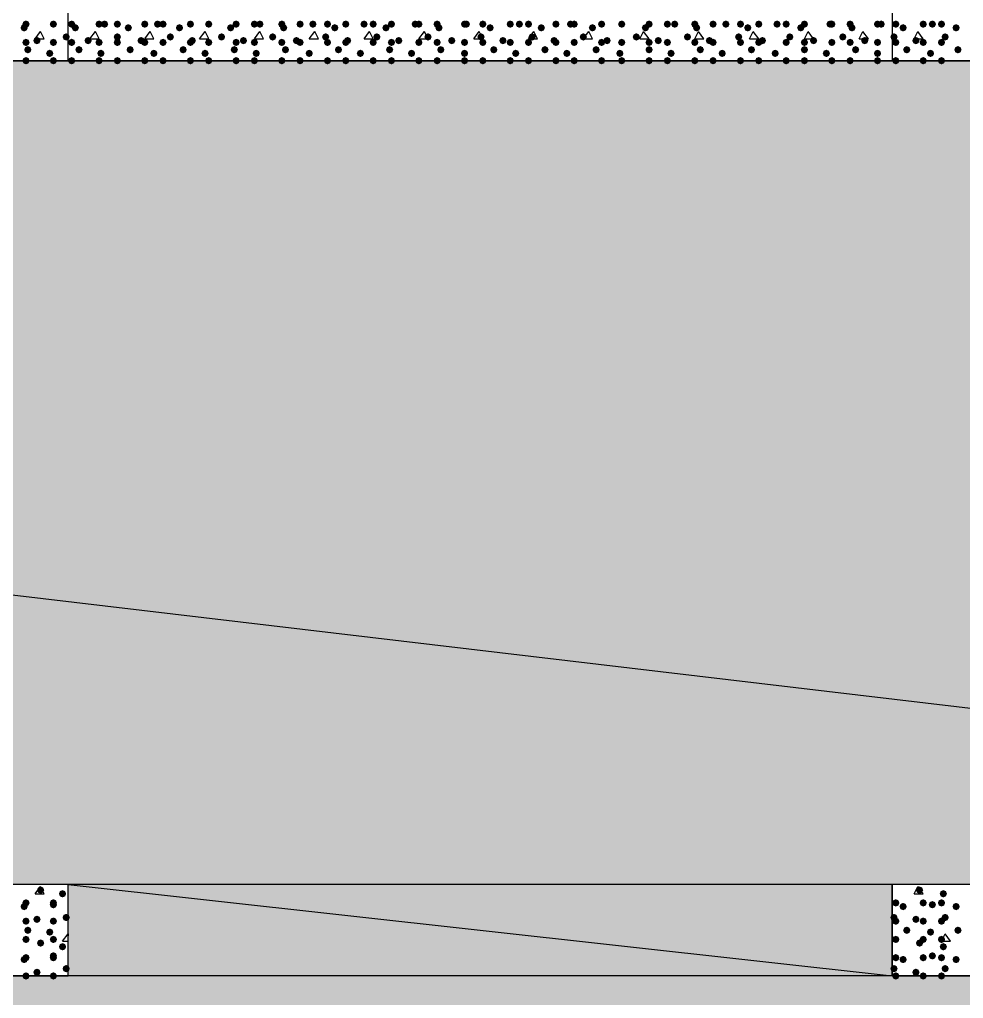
# Model space of a CAD drawing. Header units: millimetres. Extents: x 0 to 420, y 0 to 297.
# Drawn here: x 323.02 to 344.89, y 103.45 to 126.13 of the extents above; entities that cross this region are included whole.
import ezdxf

# ---------------------------------------------------------------- set-up
doc = ezdxf.new("R2010")
doc.units = ezdxf.units.MM
doc.layers.get('0').update_dxf_attribs({"linetype": 'CONTINUOUS'})

msp = doc.modelspace()

# ---------------------------------------------------------------- hatches: boundary and pattern name
at = {"true_color": 0x000007}
for points in [[(323.215, 125.941667), (323.190129, 125.881871), (323.130333, 125.857), (323.070538, 125.881871), (323.045667, 125.941667), (323.070537, 126.001462), (323.130333, 126.026333), (323.190129, 126.001463)], [(323.257333, 126.026333), (323.232462, 125.966537), (323.172667, 125.941667), (323.112871, 125.966537), (323.088, 126.026333), (323.112871, 126.086129), (323.172667, 126.111), (323.232462, 126.086129)], [(323.892333, 126.026333), (323.867462, 125.966537), (323.807667, 125.941667), (323.747871, 125.966537), (323.723, 126.026333), (323.747871, 126.086129), (323.807667, 126.111), (323.867462, 126.086129)], [(323.892333, 126.026333), (323.867462, 125.966537), (323.807667, 125.941667), (323.747871, 125.966537), (323.723, 126.026333), (323.747871, 126.086129), (323.807667, 126.111), (323.867462, 126.086129)], [(343.408, 126.026333), (343.383129, 125.966537), (343.323333, 125.941667), (343.263537, 125.966537), (343.238667, 126.026333), (343.263537, 126.086129), (343.323333, 126.111), (343.383129, 126.086129)], [(343.577333, 125.941667), (343.552462, 125.881871), (343.492667, 125.857), (343.432871, 125.881871), (343.408, 125.941667), (343.432871, 126.001462), (343.492667, 126.026333), (343.552462, 126.001463)], [(344.043, 126.026333), (344.018129, 125.966537), (343.958333, 125.941667), (343.898537, 125.966537), (343.873667, 126.026333), (343.898537, 126.086129), (343.958333, 126.111), (344.018129, 126.086129)], [(344.254667, 126.026333), (344.229796, 125.966537), (344.17, 125.941667), (344.110204, 125.966537), (344.085333, 126.026333), (344.110204, 126.086129), (344.17, 126.111), (344.229796, 126.086129)], [(344.466333, 126.026333), (344.441462, 125.966537), (344.381667, 125.941667), (344.321871, 125.966537), (344.297, 126.026333), (344.321871, 126.086129), (344.381667, 126.111), (344.441462, 126.086129)], [(344.805, 125.941667), (344.780129, 125.881871), (344.720333, 125.857), (344.660538, 125.881871), (344.635667, 125.941667), (344.660537, 126.001462), (344.720333, 126.026333), (344.780129, 126.001463)], [(323.257333, 125.603), (323.232462, 125.543204), (323.172667, 125.518333), (323.112871, 125.543204), (323.088, 125.603), (323.112871, 125.662796), (323.172667, 125.687667), (323.232462, 125.662796)], [(323.511333, 125.645333), (323.486463, 125.585538), (323.426667, 125.560667), (323.366871, 125.585538), (323.342, 125.645333), (323.366871, 125.705129), (323.426667, 125.73), (323.486462, 125.705129)], [(323.892333, 125.603), (323.867462, 125.543204), (323.807667, 125.518333), (323.747871, 125.543204), (323.723, 125.603), (323.747871, 125.662796), (323.807667, 125.687667), (323.867462, 125.662796)], [(324.188667, 125.73), (324.163796, 125.670204), (324.104, 125.645333), (324.044204, 125.670204), (324.019333, 125.73), (324.044204, 125.789796), (324.104, 125.814667), (324.163796, 125.789796)], [(343.365667, 125.73), (343.340796, 125.670204), (343.281, 125.645333), (343.221204, 125.670204), (343.196333, 125.73), (343.221204, 125.789796), (343.281, 125.814667), (343.340796, 125.789796)], [(343.408, 125.603), (343.383129, 125.543204), (343.323333, 125.518333), (343.263537, 125.543204), (343.238667, 125.603), (343.263537, 125.662796), (343.323333, 125.687667), (343.383129, 125.662796)], [(343.873667, 125.645333), (343.848796, 125.585538), (343.789, 125.560667), (343.729204, 125.585538), (343.704333, 125.645333), (343.729204, 125.705129), (343.789, 125.73), (343.848796, 125.705129)], [(344.043, 125.603), (344.018129, 125.543204), (343.958333, 125.518333), (343.898537, 125.543204), (343.873667, 125.603), (343.898537, 125.662796), (343.958333, 125.687667), (344.018129, 125.662796)], [(344.466333, 125.603), (344.441462, 125.543204), (344.381667, 125.518333), (344.321871, 125.543204), (344.297, 125.603), (344.321871, 125.662796), (344.381667, 125.687667), (344.441462, 125.662796)], [(344.551, 125.73), (344.526129, 125.670204), (344.466333, 125.645333), (344.406538, 125.670204), (344.381667, 125.73), (344.406537, 125.789796), (344.466333, 125.814667), (344.526129, 125.789796)], [(323.299667, 125.433667), (323.274796, 125.373871), (323.215, 125.349), (323.155204, 125.373871), (323.130333, 125.433667), (323.155204, 125.493462), (323.215, 125.518333), (323.274796, 125.493463)], [(323.807667, 125.349), (323.782796, 125.289204), (323.723, 125.264333), (323.663204, 125.289204), (323.638333, 125.349), (323.663204, 125.408796), (323.723, 125.433667), (323.782796, 125.408796)], [(343.662, 125.433667), (343.637129, 125.373871), (343.577333, 125.349), (343.517538, 125.373871), (343.492667, 125.433667), (343.517537, 125.493462), (343.577333, 125.518333), (343.637129, 125.493463)], [(344.212333, 125.349), (344.187462, 125.289204), (344.127667, 125.264333), (344.067871, 125.289204), (344.043, 125.349), (344.067871, 125.408796), (344.127667, 125.433667), (344.187462, 125.408796)], [(344.847333, 125.433667), (344.822462, 125.373871), (344.762667, 125.349), (344.702871, 125.373871), (344.678, 125.433667), (344.702871, 125.493462), (344.762667, 125.518333), (344.822462, 125.493463)], [(323.257333, 125.179667), (323.232462, 125.119871), (323.172667, 125.095), (323.112871, 125.119871), (323.088, 125.179667), (323.112871, 125.239462), (323.172667, 125.264333), (323.232462, 125.239463)], [(323.892333, 125.179667), (323.867462, 125.119871), (323.807667, 125.095), (323.747871, 125.119871), (323.723, 125.179667), (323.747871, 125.239462), (323.807667, 125.264333), (323.867462, 125.239463)], [(343.408, 125.179667), (343.383129, 125.119871), (343.323333, 125.095), (343.263537, 125.119871), (343.238667, 125.179667), (343.263537, 125.239462), (343.323333, 125.264333), (343.383129, 125.239463)], [(344.043, 125.179667), (344.018129, 125.119871), (343.958333, 125.095), (343.898537, 125.119871), (343.873667, 125.179667), (343.898537, 125.239462), (343.958333, 125.264333), (344.018129, 125.239463)], [(344.466333, 125.179667), (344.441462, 125.119871), (344.381667, 125.095), (344.321871, 125.119871), (344.297, 125.179667), (344.321871, 125.239462), (344.381667, 125.264333), (344.441462, 125.239463)], [(323.596, 105.960333), (323.571129, 105.900538), (323.511333, 105.875667), (323.451537, 105.900538), (323.426667, 105.960333), (323.451537, 106.020129), (323.511333, 106.045), (323.571129, 106.020129)], [(324.104, 105.875667), (324.079129, 105.815871), (324.019333, 105.791), (323.959538, 105.815871), (323.934667, 105.875667), (323.959537, 105.935462), (324.019333, 105.960333), (324.079129, 105.935463)], [(343.958333, 105.960333), (343.933463, 105.900538), (343.873667, 105.875667), (343.813871, 105.900538), (343.789, 105.960333), (343.813871, 106.020129), (343.873667, 106.045), (343.933462, 106.020129)], [(344.508667, 105.875667), (344.483796, 105.815871), (344.424, 105.791), (344.364204, 105.815871), (344.339333, 105.875667), (344.364204, 105.935462), (344.424, 105.960333), (344.483796, 105.935463)], [(323.257333, 105.664), (323.232462, 105.604204), (323.172667, 105.579333), (323.112871, 105.604204), (323.088, 105.664), (323.112871, 105.723796), (323.172667, 105.748667), (323.232462, 105.723796)], [(323.892333, 105.664), (323.867462, 105.604204), (323.807667, 105.579333), (323.747871, 105.604204), (323.723, 105.664), (323.747871, 105.723796), (323.807667, 105.748667), (323.867462, 105.723796)], [(323.892333, 105.621667), (323.867462, 105.561871), (323.807667, 105.537), (323.747871, 105.561871), (323.723, 105.621667), (323.747871, 105.681462), (323.807667, 105.706333), (323.867462, 105.681463)], [(343.408, 105.664), (343.383129, 105.604204), (343.323333, 105.579333), (343.263537, 105.604204), (343.238667, 105.664), (343.263537, 105.723796), (343.323333, 105.748667), (343.383129, 105.723796)], [(344.043, 105.664), (344.018129, 105.604204), (343.958333, 105.579333), (343.898537, 105.604204), (343.873667, 105.664), (343.898537, 105.723796), (343.958333, 105.748667), (344.018129, 105.723796)], [(344.254667, 105.621667), (344.229796, 105.561871), (344.17, 105.537), (344.110204, 105.561871), (344.085333, 105.621667), (344.110204, 105.681462), (344.17, 105.706333), (344.229796, 105.681463)], [(344.466333, 105.664), (344.441462, 105.604204), (344.381667, 105.579333), (344.321871, 105.604204), (344.297, 105.664), (344.321871, 105.723796), (344.381667, 105.748667), (344.441462, 105.723796)], [(323.215, 105.579333), (323.190129, 105.519537), (323.130333, 105.494667), (323.070538, 105.519537), (323.045667, 105.579333), (323.070537, 105.639129), (323.130333, 105.664), (323.190129, 105.639129)], [(343.577333, 105.579333), (343.552462, 105.519537), (343.492667, 105.494667), (343.432871, 105.519537), (343.408, 105.579333), (343.432871, 105.639129), (343.492667, 105.664), (343.552462, 105.639129)], [(344.805, 105.579333), (344.780129, 105.519537), (344.720333, 105.494667), (344.660538, 105.519537), (344.635667, 105.579333), (344.660537, 105.639129), (344.720333, 105.664), (344.780129, 105.639129)], [(323.257333, 105.240667), (323.232462, 105.180871), (323.172667, 105.156), (323.112871, 105.180871), (323.088, 105.240667), (323.112871, 105.300462), (323.172667, 105.325333), (323.232462, 105.300463)], [(323.511333, 105.283), (323.486463, 105.223204), (323.426667, 105.198333), (323.366871, 105.223204), (323.342, 105.283), (323.366871, 105.342796), (323.426667, 105.367667), (323.486462, 105.342796)], [(323.892333, 105.240667), (323.867462, 105.180871), (323.807667, 105.156), (323.747871, 105.180871), (323.723, 105.240667), (323.747871, 105.300462), (323.807667, 105.325333), (323.867462, 105.300463)], [(324.188667, 105.325333), (324.163796, 105.265537), (324.104, 105.240667), (324.044204, 105.265537), (324.019333, 105.325333), (324.044204, 105.385129), (324.104, 105.41), (324.163796, 105.385129)], [(343.365667, 105.325333), (343.340796, 105.265537), (343.281, 105.240667), (343.221204, 105.265537), (343.196333, 105.325333), (343.221204, 105.385129), (343.281, 105.41), (343.340796, 105.385129)], [(343.408, 105.240667), (343.383129, 105.180871), (343.323333, 105.156), (343.263537, 105.180871), (343.238667, 105.240667), (343.263537, 105.300462), (343.323333, 105.325333), (343.383129, 105.300463)], [(343.873667, 105.283), (343.848796, 105.223204), (343.789, 105.198333), (343.729204, 105.223204), (343.704333, 105.283), (343.729204, 105.342796), (343.789, 105.367667), (343.848796, 105.342796)], [(344.043, 105.240667), (344.018129, 105.180871), (343.958333, 105.156), (343.898537, 105.180871), (343.873667, 105.240667), (343.898537, 105.300462), (343.958333, 105.325333), (344.018129, 105.300463)], [(344.466333, 105.240667), (344.441462, 105.180871), (344.381667, 105.156), (344.321871, 105.180871), (344.297, 105.240667), (344.321871, 105.300462), (344.381667, 105.325333), (344.441462, 105.300463)], [(344.551, 105.325333), (344.526129, 105.265537), (344.466333, 105.240667), (344.406538, 105.265537), (344.381667, 105.325333), (344.406537, 105.385129), (344.466333, 105.41), (344.526129, 105.385129)], [(323.299667, 105.029), (323.274796, 104.969204), (323.215, 104.944333), (323.155204, 104.969204), (323.130333, 105.029), (323.155204, 105.088796), (323.215, 105.113667), (323.274796, 105.088796)], [(323.807667, 104.986667), (323.782796, 104.926871), (323.723, 104.902), (323.663204, 104.926871), (323.638333, 104.986667), (323.663204, 105.046462), (323.723, 105.071333), (323.782796, 105.046463)], [(343.662, 105.029), (343.637129, 104.969204), (343.577333, 104.944333), (343.517538, 104.969204), (343.492667, 105.029), (343.517537, 105.088796), (343.577333, 105.113667), (343.637129, 105.088796)], [(344.212333, 104.986667), (344.187462, 104.926871), (344.127667, 104.902), (344.067871, 104.926871), (344.043, 104.986667), (344.067871, 105.046462), (344.127667, 105.071333), (344.187462, 105.046463)], [(344.847333, 105.029), (344.822462, 104.969204), (344.762667, 104.944333), (344.702871, 104.969204), (344.678, 105.029), (344.702871, 105.088796), (344.762667, 105.113667), (344.822462, 105.088796)], [(323.257333, 104.817333), (323.232462, 104.757537), (323.172667, 104.732667), (323.112871, 104.757537), (323.088, 104.817333), (323.112871, 104.877129), (323.172667, 104.902), (323.232462, 104.877129)], [(323.596, 104.732667), (323.571129, 104.672871), (323.511333, 104.648), (323.451537, 104.672871), (323.426667, 104.732667), (323.451537, 104.792462), (323.511333, 104.817333), (323.571129, 104.792463)], [(323.892333, 104.817333), (323.867462, 104.757537), (323.807667, 104.732667), (323.747871, 104.757537), (323.723, 104.817333), (323.747871, 104.877129), (323.807667, 104.902), (323.867462, 104.877129)], [(343.408, 104.817333), (343.383129, 104.757537), (343.323333, 104.732667), (343.263537, 104.757537), (343.238667, 104.817333), (343.263537, 104.877129), (343.323333, 104.902), (343.383129, 104.877129)], [(343.958333, 104.732667), (343.933463, 104.672871), (343.873667, 104.648), (343.813871, 104.672871), (343.789, 104.732667), (343.813871, 104.792462), (343.873667, 104.817333), (343.933462, 104.792463)], [(344.043, 104.817333), (344.018129, 104.757537), (343.958333, 104.732667), (343.898537, 104.757537), (343.873667, 104.817333), (343.898537, 104.877129), (343.958333, 104.902), (344.018129, 104.877129)], [(344.466333, 104.817333), (344.441462, 104.757537), (344.381667, 104.732667), (344.321871, 104.757537), (344.297, 104.817333), (344.321871, 104.877129), (344.381667, 104.902), (344.441462, 104.877129)], [(324.104, 104.648), (324.079129, 104.588204), (324.019333, 104.563333), (323.959538, 104.588204), (323.934667, 104.648), (323.959537, 104.707796), (324.019333, 104.732667), (324.079129, 104.707796)], [(344.508667, 104.648), (344.483796, 104.588204), (344.424, 104.563333), (344.364204, 104.588204), (344.339333, 104.648), (344.364204, 104.707796), (344.424, 104.732667), (344.483796, 104.707796)], [(323.215, 104.351667), (323.190129, 104.291871), (323.130333, 104.267), (323.070538, 104.291871), (323.045667, 104.351667), (323.070537, 104.411462), (323.130333, 104.436333), (323.190129, 104.411463)], [(323.257333, 104.394), (323.232462, 104.334204), (323.172667, 104.309333), (323.112871, 104.334204), (323.088, 104.394), (323.112871, 104.453796), (323.172667, 104.478667), (323.232462, 104.453796)], [(323.892333, 104.436333), (323.867462, 104.376537), (323.807667, 104.351667), (323.747871, 104.376537), (323.723, 104.436333), (323.747871, 104.496129), (323.807667, 104.521), (323.867462, 104.496129)], [(323.892333, 104.394), (323.867462, 104.334204), (323.807667, 104.309333), (323.747871, 104.334204), (323.723, 104.394), (323.747871, 104.453796), (323.807667, 104.478667), (323.867462, 104.453796)], [(343.408, 104.394), (343.383129, 104.334204), (343.323333, 104.309333), (343.263537, 104.334204), (343.238667, 104.394), (343.263537, 104.453796), (343.323333, 104.478667), (343.383129, 104.453796)], [(343.577333, 104.351667), (343.552462, 104.291871), (343.492667, 104.267), (343.432871, 104.291871), (343.408, 104.351667), (343.432871, 104.411462), (343.492667, 104.436333), (343.552462, 104.411463)], [(344.043, 104.394), (344.018129, 104.334204), (343.958333, 104.309333), (343.898537, 104.334204), (343.873667, 104.394), (343.898537, 104.453796), (343.958333, 104.478667), (344.018129, 104.453796)], [(344.254667, 104.436333), (344.229796, 104.376537), (344.17, 104.351667), (344.110204, 104.376537), (344.085333, 104.436333), (344.110204, 104.496129), (344.17, 104.521), (344.229796, 104.496129)], [(344.466333, 104.394), (344.441462, 104.334204), (344.381667, 104.309333), (344.321871, 104.334204), (344.297, 104.394), (344.321871, 104.453796), (344.381667, 104.478667), (344.441462, 104.453796)], [(344.805, 104.351667), (344.780129, 104.291871), (344.720333, 104.267), (344.660538, 104.291871), (344.635667, 104.351667), (344.660537, 104.411462), (344.720333, 104.436333), (344.780129, 104.411463)], [(323.511333, 104.055333), (323.486463, 103.995538), (323.426667, 103.970667), (323.366871, 103.995538), (323.342, 104.055333), (323.366871, 104.115129), (323.426667, 104.14), (323.486462, 104.115129)], [(324.188667, 104.14), (324.163796, 104.080204), (324.104, 104.055333), (324.044204, 104.080204), (324.019333, 104.14), (324.044204, 104.199796), (324.104, 104.224667), (324.163796, 104.199796)], [(343.365667, 104.14), (343.340796, 104.080204), (343.281, 104.055333), (343.221204, 104.080204), (343.196333, 104.14), (343.221204, 104.199796), (343.281, 104.224667), (343.340796, 104.199796)], [(343.873667, 104.055333), (343.848796, 103.995538), (343.789, 103.970667), (343.729204, 103.995538), (343.704333, 104.055333), (343.729204, 104.115129), (343.789, 104.14), (343.848796, 104.115129)], [(344.551, 104.14), (344.526129, 104.080204), (344.466333, 104.055333), (344.406538, 104.080204), (344.381667, 104.14), (344.406537, 104.199796), (344.466333, 104.224667), (344.526129, 104.199796)], [(323.257333, 103.970667), (323.232462, 103.910871), (323.172667, 103.886), (323.112871, 103.910871), (323.088, 103.970667), (323.112871, 104.030462), (323.172667, 104.055333), (323.232462, 104.030463)], [(323.892333, 103.970667), (323.867462, 103.910871), (323.807667, 103.886), (323.747871, 103.910871), (323.723, 103.970667), (323.747871, 104.030462), (323.807667, 104.055333), (323.867462, 104.030463)], [(343.408, 103.970667), (343.383129, 103.910871), (343.323333, 103.886), (343.263537, 103.910871), (343.238667, 103.970667), (343.263537, 104.030462), (343.323333, 104.055333), (343.383129, 104.030463)], [(344.043, 103.970667), (344.018129, 103.910871), (343.958333, 103.886), (343.898537, 103.910871), (343.873667, 103.970667), (343.898537, 104.030462), (343.958333, 104.055333), (344.018129, 104.030463)], [(344.466333, 103.970667), (344.441462, 103.910871), (344.381667, 103.886), (344.321871, 103.910871), (344.297, 103.970667), (344.321871, 104.030462), (344.381667, 104.055333), (344.441462, 104.030463)]]:
    msp.add_hatch(color=0, dxfattribs=at).paths.add_polyline_path(points, flags=0)
at = {"true_color": 0x000008}
for points in [[(324.315667, 126.026333), (324.290796, 125.966537), (324.231, 125.941667), (324.171204, 125.966537), (324.146333, 126.026333), (324.171204, 126.086129), (324.231, 126.111), (324.290796, 126.086129)], [(324.400333, 125.941667), (324.375463, 125.881871), (324.315667, 125.857), (324.255871, 125.881871), (324.231, 125.941667), (324.255871, 126.001462), (324.315667, 126.026333), (324.375462, 126.001463)], [(324.950667, 126.026333), (324.925796, 125.966537), (324.866, 125.941667), (324.806204, 125.966537), (324.781333, 126.026333), (324.806204, 126.086129), (324.866, 126.111), (324.925796, 126.086129)], [(325.077667, 126.026333), (325.052796, 125.966537), (324.993, 125.941667), (324.933204, 125.966537), (324.908333, 126.026333), (324.933204, 126.086129), (324.993, 126.111), (325.052796, 126.086129)], [(325.374, 126.026333), (325.349129, 125.966537), (325.289333, 125.941667), (325.229537, 125.966537), (325.204667, 126.026333), (325.229537, 126.086129), (325.289333, 126.111), (325.349129, 126.086129)], [(325.628, 125.941667), (325.603129, 125.881871), (325.543333, 125.857), (325.483538, 125.881871), (325.458667, 125.941667), (325.483537, 126.001462), (325.543333, 126.026333), (325.603129, 126.001463)], [(326.009, 126.026333), (325.984129, 125.966537), (325.924333, 125.941667), (325.864537, 125.966537), (325.839667, 126.026333), (325.864537, 126.086129), (325.924333, 126.111), (325.984129, 126.086129)], [(326.305333, 126.026333), (326.280463, 125.966537), (326.220667, 125.941667), (326.160871, 125.966537), (326.136, 126.026333), (326.160871, 126.086129), (326.220667, 126.111), (326.280462, 126.086129)], [(326.432333, 126.026333), (326.407462, 125.966537), (326.347667, 125.941667), (326.287871, 125.966537), (326.263, 126.026333), (326.287871, 126.086129), (326.347667, 126.111), (326.407462, 126.086129)], [(326.813333, 125.941667), (326.788462, 125.881871), (326.728667, 125.857), (326.668871, 125.881871), (326.644, 125.941667), (326.668871, 126.001462), (326.728667, 126.026333), (326.788462, 126.001463)], [(327.067333, 126.026333), (327.042462, 125.966537), (326.982667, 125.941667), (326.922871, 125.966537), (326.898, 126.026333), (326.922871, 126.086129), (326.982667, 126.111), (327.042462, 126.086129)], [(327.490667, 126.026333), (327.465796, 125.966537), (327.406, 125.941667), (327.346204, 125.966537), (327.321333, 126.026333), (327.346204, 126.086129), (327.406, 126.111), (327.465796, 126.086129)], [(327.490667, 126.026333), (327.465796, 125.966537), (327.406, 125.941667), (327.346204, 125.966537), (327.321333, 126.026333), (327.346204, 126.086129), (327.406, 126.111), (327.465796, 126.086129)], [(327.998667, 125.941667), (327.973796, 125.881871), (327.914, 125.857), (327.854204, 125.881871), (327.829333, 125.941667), (327.854204, 126.001462), (327.914, 126.026333), (327.973796, 126.001463)], [(328.125667, 126.026333), (328.100796, 125.966537), (328.041, 125.941667), (327.981204, 125.966537), (327.956333, 126.026333), (327.981204, 126.086129), (328.041, 126.111), (328.100796, 126.086129)], [(328.549, 126.026333), (328.524129, 125.966537), (328.464333, 125.941667), (328.404537, 125.966537), (328.379667, 126.026333), (328.404537, 126.086129), (328.464333, 126.111), (328.524129, 126.086129)], [(328.676, 126.026333), (328.651129, 125.966537), (328.591333, 125.941667), (328.531538, 125.966537), (328.506667, 126.026333), (328.531537, 126.086129), (328.591333, 126.111), (328.651129, 126.086129)], [(329.184, 126.026333), (329.159129, 125.966537), (329.099333, 125.941667), (329.039537, 125.966537), (329.014667, 126.026333), (329.039537, 126.086129), (329.099333, 126.111), (329.159129, 126.086129)], [(329.226333, 125.941667), (329.201462, 125.881871), (329.141667, 125.857), (329.081871, 125.881871), (329.057, 125.941667), (329.081871, 126.001462), (329.141667, 126.026333), (329.201462, 126.001463)], [(329.607333, 126.026333), (329.582462, 125.966537), (329.522667, 125.941667), (329.462871, 125.966537), (329.438, 126.026333), (329.462871, 126.086129), (329.522667, 126.111), (329.582462, 126.086129)], [(329.903667, 126.026333), (329.878796, 125.966537), (329.819, 125.941667), (329.759204, 125.966537), (329.734333, 126.026333), (329.759204, 126.086129), (329.819, 126.111), (329.878796, 126.086129)], [(330.242333, 126.026333), (330.217462, 125.966537), (330.157667, 125.941667), (330.097871, 125.966537), (330.073, 126.026333), (330.097871, 126.086129), (330.157667, 126.111), (330.217462, 126.086129)], [(330.411667, 125.941667), (330.386796, 125.881871), (330.327, 125.857), (330.267204, 125.881871), (330.242333, 125.941667), (330.267204, 126.001462), (330.327, 126.026333), (330.386796, 126.001463)], [(330.665667, 126.026333), (330.640796, 125.966537), (330.581, 125.941667), (330.521204, 125.966537), (330.496333, 126.026333), (330.521204, 126.086129), (330.581, 126.111), (330.640796, 126.086129)], [(331.089, 126.026333), (331.064129, 125.966537), (331.004333, 125.941667), (330.944537, 125.966537), (330.919667, 126.026333), (330.944537, 126.086129), (331.004333, 126.111), (331.064129, 126.086129)], [(331.300667, 126.026333), (331.275796, 125.966537), (331.216, 125.941667), (331.156204, 125.966537), (331.131333, 126.026333), (331.156204, 126.086129), (331.216, 126.111), (331.275796, 126.086129)], [(331.597, 125.941667), (331.572129, 125.881871), (331.512333, 125.857), (331.452538, 125.881871), (331.427667, 125.941667), (331.452537, 126.001462), (331.512333, 126.026333), (331.572129, 126.001463)], [(331.724, 126.026333), (331.699129, 125.966537), (331.639333, 125.941667), (331.579538, 125.966537), (331.554667, 126.026333), (331.579537, 126.086129), (331.639333, 126.111), (331.699129, 126.086129)], [(332.274333, 126.026333), (332.249462, 125.966537), (332.189667, 125.941667), (332.129871, 125.966537), (332.105, 126.026333), (332.129871, 126.086129), (332.189667, 126.111), (332.249462, 126.086129)], [(332.359, 126.026333), (332.334129, 125.966537), (332.274333, 125.941667), (332.214538, 125.966537), (332.189667, 126.026333), (332.214537, 126.086129), (332.274333, 126.111), (332.334129, 126.086129)], [(332.782333, 126.026333), (332.757462, 125.966537), (332.697667, 125.941667), (332.637871, 125.966537), (332.613, 126.026333), (332.637871, 126.086129), (332.697667, 126.111), (332.757462, 126.086129)], [(332.824667, 125.941667), (332.799796, 125.881871), (332.74, 125.857), (332.680204, 125.881871), (332.655333, 125.941667), (332.680204, 126.001462), (332.74, 126.026333), (332.799796, 126.001463)], [(333.417333, 126.026333), (333.392462, 125.966537), (333.332667, 125.941667), (333.272871, 125.966537), (333.248, 126.026333), (333.272871, 126.086129), (333.332667, 126.111), (333.392462, 126.086129)], [(333.459667, 126.026333), (333.434796, 125.966537), (333.375, 125.941667), (333.315204, 125.966537), (333.290333, 126.026333), (333.315204, 126.086129), (333.375, 126.111), (333.434796, 126.086129)], [(333.840667, 126.026333), (333.815796, 125.966537), (333.756, 125.941667), (333.696204, 125.966537), (333.671333, 126.026333), (333.696204, 126.086129), (333.756, 126.111), (333.815796, 126.086129)], [(334.01, 125.941667), (333.985129, 125.881871), (333.925333, 125.857), (333.865538, 125.881871), (333.840667, 125.941667), (333.865537, 126.001462), (333.925333, 126.026333), (333.985129, 126.001463)], [(334.475667, 126.026333), (334.450796, 125.966537), (334.391, 125.941667), (334.331204, 125.966537), (334.306333, 126.026333), (334.331204, 126.086129), (334.391, 126.111), (334.450796, 126.086129)], [(334.687333, 126.026333), (334.662462, 125.966537), (334.602667, 125.941667), (334.542871, 125.966537), (334.518, 126.026333), (334.542871, 126.086129), (334.602667, 126.111), (334.662462, 126.086129)], [(334.899, 126.026333), (334.874129, 125.966537), (334.814333, 125.941667), (334.754537, 125.966537), (334.729667, 126.026333), (334.754537, 126.086129), (334.814333, 126.111), (334.874129, 126.086129)], [(335.195333, 125.941667), (335.170462, 125.881871), (335.110667, 125.857), (335.050871, 125.881871), (335.026, 125.941667), (335.050871, 126.001462), (335.110667, 126.026333), (335.170462, 126.001463)], [(335.534, 126.026333), (335.509129, 125.966537), (335.449333, 125.941667), (335.389537, 125.966537), (335.364667, 126.026333), (335.389537, 126.086129), (335.449333, 126.111), (335.509129, 126.086129)], [(335.872667, 126.026333), (335.847796, 125.966537), (335.788, 125.941667), (335.728204, 125.966537), (335.703333, 126.026333), (335.728204, 126.086129), (335.788, 126.111), (335.847796, 126.086129)], [(335.957333, 126.026333), (335.932462, 125.966537), (335.872667, 125.941667), (335.812871, 125.966537), (335.788, 126.026333), (335.812871, 126.086129), (335.872667, 126.111), (335.932462, 126.086129)], [(336.380667, 125.941667), (336.355796, 125.881871), (336.296, 125.857), (336.236204, 125.881871), (336.211333, 125.941667), (336.236204, 126.001462), (336.296, 126.026333), (336.355796, 126.001463)], [(336.592333, 126.026333), (336.567462, 125.966537), (336.507667, 125.941667), (336.447871, 125.966537), (336.423, 126.026333), (336.447871, 126.086129), (336.507667, 126.111), (336.567462, 126.086129)], [(337.058, 126.026333), (337.033129, 125.966537), (336.973333, 125.941667), (336.913537, 125.966537), (336.888667, 126.026333), (336.913537, 126.086129), (336.973333, 126.111), (337.033129, 126.086129)], [(337.058, 126.026333), (337.033129, 125.966537), (336.973333, 125.941667), (336.913537, 125.966537), (336.888667, 126.026333), (336.913537, 126.086129), (336.973333, 126.111), (337.033129, 126.086129)], [(337.608333, 125.941667), (337.583463, 125.881871), (337.523667, 125.857), (337.463871, 125.881871), (337.439, 125.941667), (337.463871, 126.001462), (337.523667, 126.026333), (337.583462, 126.001463)], [(337.693, 126.026333), (337.668129, 125.966537), (337.608333, 125.941667), (337.548537, 125.966537), (337.523667, 126.026333), (337.548537, 126.086129), (337.608333, 126.111), (337.668129, 126.086129)], [(338.116333, 126.026333), (338.091462, 125.966537), (338.031667, 125.941667), (337.971871, 125.966537), (337.947, 126.026333), (337.971871, 126.086129), (338.031667, 126.111), (338.091462, 126.086129)], [(338.285667, 126.026333), (338.260796, 125.966537), (338.201, 125.941667), (338.141204, 125.966537), (338.116333, 126.026333), (338.141204, 126.086129), (338.201, 126.111), (338.260796, 126.086129)], [(338.751333, 126.026333), (338.726462, 125.966537), (338.666667, 125.941667), (338.606871, 125.966537), (338.582, 126.026333), (338.606871, 126.086129), (338.666667, 126.111), (338.726462, 126.086129)], [(338.793667, 125.941667), (338.768796, 125.881871), (338.709, 125.857), (338.649204, 125.881871), (338.624333, 125.941667), (338.649204, 126.001462), (338.709, 126.026333), (338.768796, 126.001463)], [(339.174667, 126.026333), (339.149796, 125.966537), (339.09, 125.941667), (339.030204, 125.966537), (339.005333, 126.026333), (339.030204, 126.086129), (339.09, 126.111), (339.149796, 126.086129)], [(339.471, 126.026333), (339.446129, 125.966537), (339.386333, 125.941667), (339.326537, 125.966537), (339.301667, 126.026333), (339.326537, 126.086129), (339.386333, 126.111), (339.446129, 126.086129)], [(339.809667, 126.026333), (339.784796, 125.966537), (339.725, 125.941667), (339.665204, 125.966537), (339.640333, 126.026333), (339.665204, 126.086129), (339.725, 126.111), (339.784796, 126.086129)], [(339.979, 125.941667), (339.954129, 125.881871), (339.894333, 125.857), (339.834538, 125.881871), (339.809667, 125.941667), (339.834537, 126.001462), (339.894333, 126.026333), (339.954129, 126.001463)], [(340.233, 126.026333), (340.208129, 125.966537), (340.148333, 125.941667), (340.088538, 125.966537), (340.063667, 126.026333), (340.088537, 126.086129), (340.148333, 126.111), (340.208129, 126.086129)], [(340.656333, 126.026333), (340.631463, 125.966537), (340.571667, 125.941667), (340.511871, 125.966537), (340.487, 126.026333), (340.511871, 126.086129), (340.571667, 126.111), (340.631462, 126.086129)], [(340.868, 126.026333), (340.843129, 125.966537), (340.783333, 125.941667), (340.723538, 125.966537), (340.698667, 126.026333), (340.723537, 126.086129), (340.783333, 126.111), (340.843129, 126.086129)], [(341.206667, 125.941667), (341.181796, 125.881871), (341.122, 125.857), (341.062204, 125.881871), (341.037333, 125.941667), (341.062204, 126.001462), (341.122, 126.026333), (341.181796, 126.001463)], [(341.291333, 126.026333), (341.266462, 125.966537), (341.206667, 125.941667), (341.146871, 125.966537), (341.122, 126.026333), (341.146871, 126.086129), (341.206667, 126.111), (341.266462, 126.086129)], [(341.884, 126.026333), (341.859129, 125.966537), (341.799333, 125.941667), (341.739537, 125.966537), (341.714667, 126.026333), (341.739537, 126.086129), (341.799333, 126.111), (341.859129, 126.086129)], [(341.926333, 126.026333), (341.901462, 125.966537), (341.841667, 125.941667), (341.781871, 125.966537), (341.757, 126.026333), (341.781871, 126.086129), (341.841667, 126.111), (341.901462, 126.086129)], [(342.349667, 126.026333), (342.324796, 125.966537), (342.265, 125.941667), (342.205204, 125.966537), (342.180333, 126.026333), (342.205204, 126.086129), (342.265, 126.111), (342.324796, 126.086129)], [(342.392, 125.941667), (342.367129, 125.881871), (342.307333, 125.857), (342.247538, 125.881871), (342.222667, 125.941667), (342.247537, 126.001462), (342.307333, 126.026333), (342.367129, 126.001463)], [(342.984667, 126.026333), (342.959796, 125.966537), (342.9, 125.941667), (342.840204, 125.966537), (342.815333, 126.026333), (342.840204, 126.086129), (342.9, 126.111), (342.959796, 126.086129)], [(343.069333, 126.026333), (343.044462, 125.966537), (342.984667, 125.941667), (342.924871, 125.966537), (342.9, 126.026333), (342.924871, 126.086129), (342.984667, 126.111), (343.044462, 126.086129)], [(324.315667, 125.603), (324.290796, 125.543204), (324.231, 125.518333), (324.171204, 125.543204), (324.146333, 125.603), (324.171204, 125.662796), (324.231, 125.687667), (324.290796, 125.662796)], [(324.696667, 125.645333), (324.671796, 125.585538), (324.612, 125.560667), (324.552204, 125.585538), (324.527333, 125.645333), (324.552204, 125.705129), (324.612, 125.73), (324.671796, 125.705129)], [(324.950667, 125.603), (324.925796, 125.543204), (324.866, 125.518333), (324.806204, 125.543204), (324.781333, 125.603), (324.806204, 125.662796), (324.866, 125.687667), (324.925796, 125.662796)], [(325.374, 125.73), (325.349129, 125.670204), (325.289333, 125.645333), (325.229537, 125.670204), (325.204667, 125.73), (325.229537, 125.789796), (325.289333, 125.814667), (325.349129, 125.789796)], [(325.374, 125.603), (325.349129, 125.543204), (325.289333, 125.518333), (325.229537, 125.543204), (325.204667, 125.603), (325.229537, 125.662796), (325.289333, 125.687667), (325.349129, 125.662796)], [(325.924333, 125.645333), (325.899462, 125.585538), (325.839667, 125.560667), (325.779871, 125.585538), (325.755, 125.645333), (325.779871, 125.705129), (325.839667, 125.73), (325.899462, 125.705129)], [(326.009, 125.603), (325.984129, 125.543204), (325.924333, 125.518333), (325.864537, 125.543204), (325.839667, 125.603), (325.864537, 125.662796), (325.924333, 125.687667), (325.984129, 125.662796)], [(326.432333, 125.603), (326.407462, 125.543204), (326.347667, 125.518333), (326.287871, 125.543204), (326.263, 125.603), (326.287871, 125.662796), (326.347667, 125.687667), (326.407462, 125.662796)], [(326.601667, 125.73), (326.576796, 125.670204), (326.517, 125.645333), (326.457204, 125.670204), (326.432333, 125.73), (326.457204, 125.789796), (326.517, 125.814667), (326.576796, 125.789796)], [(327.067333, 125.603), (327.042462, 125.543204), (326.982667, 125.518333), (326.922871, 125.543204), (326.898, 125.603), (326.922871, 125.662796), (326.982667, 125.687667), (327.042462, 125.662796)], [(327.109667, 125.645333), (327.084796, 125.585538), (327.025, 125.560667), (326.965204, 125.585538), (326.940333, 125.645333), (326.965204, 125.705129), (327.025, 125.73), (327.084796, 125.705129)], [(327.490667, 125.603), (327.465796, 125.543204), (327.406, 125.518333), (327.346204, 125.543204), (327.321333, 125.603), (327.346204, 125.662796), (327.406, 125.687667), (327.465796, 125.662796)], [(327.787, 125.73), (327.762129, 125.670204), (327.702333, 125.645333), (327.642538, 125.670204), (327.617667, 125.73), (327.642537, 125.789796), (327.702333, 125.814667), (327.762129, 125.789796)], [(328.125667, 125.603), (328.100796, 125.543204), (328.041, 125.518333), (327.981204, 125.543204), (327.956333, 125.603), (327.981204, 125.662796), (328.041, 125.687667), (328.100796, 125.662796)], [(328.295, 125.645333), (328.270129, 125.585538), (328.210333, 125.560667), (328.150538, 125.585538), (328.125667, 125.645333), (328.150537, 125.705129), (328.210333, 125.73), (328.270129, 125.705129)], [(328.549, 125.603), (328.524129, 125.543204), (328.464333, 125.518333), (328.404537, 125.543204), (328.379667, 125.603), (328.404537, 125.662796), (328.464333, 125.687667), (328.524129, 125.662796)], [(328.972333, 125.73), (328.947462, 125.670204), (328.887667, 125.645333), (328.827871, 125.670204), (328.803, 125.73), (328.827871, 125.789796), (328.887667, 125.814667), (328.947462, 125.789796)], [(329.184, 125.603), (329.159129, 125.543204), (329.099333, 125.518333), (329.039537, 125.543204), (329.014667, 125.603), (329.039537, 125.662796), (329.099333, 125.687667), (329.159129, 125.662796)], [(329.522667, 125.645333), (329.497796, 125.585538), (329.438, 125.560667), (329.378204, 125.585538), (329.353333, 125.645333), (329.378204, 125.705129), (329.438, 125.73), (329.497796, 125.705129)], [(329.607333, 125.603), (329.582462, 125.543204), (329.522667, 125.518333), (329.462871, 125.543204), (329.438, 125.603), (329.462871, 125.662796), (329.522667, 125.687667), (329.582462, 125.662796)], [(330.2, 125.73), (330.175129, 125.670204), (330.115333, 125.645333), (330.055538, 125.670204), (330.030667, 125.73), (330.055537, 125.789796), (330.115333, 125.814667), (330.175129, 125.789796)], [(330.242333, 125.603), (330.217462, 125.543204), (330.157667, 125.518333), (330.097871, 125.543204), (330.073, 125.603), (330.097871, 125.662796), (330.157667, 125.687667), (330.217462, 125.662796)], [(330.665667, 125.603), (330.640796, 125.543204), (330.581, 125.518333), (330.521204, 125.543204), (330.496333, 125.603), (330.521204, 125.662796), (330.581, 125.687667), (330.640796, 125.662796)], [(330.708, 125.645333), (330.683129, 125.585538), (330.623333, 125.560667), (330.563538, 125.585538), (330.538667, 125.645333), (330.563537, 125.705129), (330.623333, 125.73), (330.683129, 125.705129)], [(331.300667, 125.603), (331.275796, 125.543204), (331.216, 125.518333), (331.156204, 125.543204), (331.131333, 125.603), (331.156204, 125.662796), (331.216, 125.687667), (331.275796, 125.662796)], [(331.385333, 125.73), (331.360463, 125.670204), (331.300667, 125.645333), (331.240871, 125.670204), (331.216, 125.73), (331.240871, 125.789796), (331.300667, 125.814667), (331.360462, 125.789796)], [(331.724, 125.603), (331.699129, 125.543204), (331.639333, 125.518333), (331.579538, 125.543204), (331.554667, 125.603), (331.579537, 125.662796), (331.639333, 125.687667), (331.699129, 125.662796)], [(331.893333, 125.645333), (331.868462, 125.585538), (331.808667, 125.560667), (331.748871, 125.585538), (331.724, 125.645333), (331.748871, 125.705129), (331.808667, 125.73), (331.868462, 125.705129)], [(332.359, 125.603), (332.334129, 125.543204), (332.274333, 125.518333), (332.214538, 125.543204), (332.189667, 125.603), (332.214537, 125.662796), (332.274333, 125.687667), (332.334129, 125.662796)], [(332.570667, 125.73), (332.545796, 125.670204), (332.486, 125.645333), (332.426204, 125.670204), (332.401333, 125.73), (332.426204, 125.789796), (332.486, 125.814667), (332.545796, 125.789796)], [(332.782333, 125.603), (332.757462, 125.543204), (332.697667, 125.518333), (332.637871, 125.543204), (332.613, 125.603), (332.637871, 125.662796), (332.697667, 125.687667), (332.757462, 125.662796)], [(333.121, 125.645333), (333.096129, 125.585538), (333.036333, 125.560667), (332.976537, 125.585538), (332.951667, 125.645333), (332.976537, 125.705129), (333.036333, 125.73), (333.096129, 125.705129)], [(333.417333, 125.603), (333.392462, 125.543204), (333.332667, 125.518333), (333.272871, 125.543204), (333.248, 125.603), (333.272871, 125.662796), (333.332667, 125.687667), (333.392462, 125.662796)], [(333.798333, 125.73), (333.773462, 125.670204), (333.713667, 125.645333), (333.653871, 125.670204), (333.629, 125.73), (333.653871, 125.789796), (333.713667, 125.814667), (333.773462, 125.789796)], [(333.840667, 125.603), (333.815796, 125.543204), (333.756, 125.518333), (333.696204, 125.543204), (333.671333, 125.603), (333.696204, 125.662796), (333.756, 125.687667), (333.815796, 125.662796)], [(334.306333, 125.645333), (334.281462, 125.585538), (334.221667, 125.560667), (334.161871, 125.585538), (334.137, 125.645333), (334.161871, 125.705129), (334.221667, 125.73), (334.281462, 125.705129)], [(334.475667, 125.603), (334.450796, 125.543204), (334.391, 125.518333), (334.331204, 125.543204), (334.306333, 125.603), (334.331204, 125.662796), (334.391, 125.687667), (334.450796, 125.662796)], [(334.899, 125.603), (334.874129, 125.543204), (334.814333, 125.518333), (334.754537, 125.543204), (334.729667, 125.603), (334.754537, 125.662796), (334.814333, 125.687667), (334.874129, 125.662796)], [(334.983667, 125.73), (334.958796, 125.670204), (334.899, 125.645333), (334.839204, 125.670204), (334.814333, 125.73), (334.839204, 125.789796), (334.899, 125.814667), (334.958796, 125.789796)], [(335.491667, 125.645333), (335.466796, 125.585538), (335.407, 125.560667), (335.347204, 125.585538), (335.322333, 125.645333), (335.347204, 125.705129), (335.407, 125.73), (335.466796, 125.705129)], [(335.534, 125.603), (335.509129, 125.543204), (335.449333, 125.518333), (335.389537, 125.543204), (335.364667, 125.603), (335.389537, 125.662796), (335.449333, 125.687667), (335.509129, 125.662796)], [(335.957333, 125.603), (335.932462, 125.543204), (335.872667, 125.518333), (335.812871, 125.543204), (335.788, 125.603), (335.812871, 125.662796), (335.872667, 125.687667), (335.932462, 125.662796)], [(336.169, 125.73), (336.144129, 125.670204), (336.084333, 125.645333), (336.024537, 125.670204), (335.999667, 125.73), (336.024537, 125.789796), (336.084333, 125.814667), (336.144129, 125.789796)], [(336.592333, 125.603), (336.567462, 125.543204), (336.507667, 125.518333), (336.447871, 125.543204), (336.423, 125.603), (336.447871, 125.662796), (336.507667, 125.687667), (336.567462, 125.662796)], [(336.719333, 125.645333), (336.694462, 125.585538), (336.634667, 125.560667), (336.574871, 125.585538), (336.55, 125.645333), (336.574871, 125.705129), (336.634667, 125.73), (336.694462, 125.705129)], [(337.058, 125.603), (337.033129, 125.543204), (336.973333, 125.518333), (336.913537, 125.543204), (336.888667, 125.603), (336.913537, 125.662796), (336.973333, 125.687667), (337.033129, 125.662796)], [(337.396667, 125.73), (337.371796, 125.670204), (337.312, 125.645333), (337.252204, 125.670204), (337.227333, 125.73), (337.252204, 125.789796), (337.312, 125.814667), (337.371796, 125.789796)], [(337.693, 125.603), (337.668129, 125.543204), (337.608333, 125.518333), (337.548537, 125.543204), (337.523667, 125.603), (337.548537, 125.662796), (337.608333, 125.687667), (337.668129, 125.662796)], [(337.904667, 125.645333), (337.879796, 125.585538), (337.82, 125.560667), (337.760204, 125.585538), (337.735333, 125.645333), (337.760204, 125.705129), (337.82, 125.73), (337.879796, 125.705129)], [(338.116333, 125.603), (338.091462, 125.543204), (338.031667, 125.518333), (337.971871, 125.543204), (337.947, 125.603), (337.971871, 125.662796), (338.031667, 125.687667), (338.091462, 125.662796)], [(338.582, 125.73), (338.557129, 125.670204), (338.497333, 125.645333), (338.437538, 125.670204), (338.412667, 125.73), (338.437537, 125.789796), (338.497333, 125.814667), (338.557129, 125.789796)], [(338.751333, 125.603), (338.726462, 125.543204), (338.666667, 125.518333), (338.606871, 125.543204), (338.582, 125.603), (338.606871, 125.662796), (338.666667, 125.687667), (338.726462, 125.662796)], [(339.09, 125.645333), (339.065129, 125.585538), (339.005333, 125.560667), (338.945538, 125.585538), (338.920667, 125.645333), (338.945537, 125.705129), (339.005333, 125.73), (339.065129, 125.705129)], [(339.174667, 125.603), (339.149796, 125.543204), (339.09, 125.518333), (339.030204, 125.543204), (339.005333, 125.603), (339.030204, 125.662796), (339.09, 125.687667), (339.149796, 125.662796)], [(339.767333, 125.73), (339.742462, 125.670204), (339.682667, 125.645333), (339.622871, 125.670204), (339.598, 125.73), (339.622871, 125.789796), (339.682667, 125.814667), (339.742462, 125.789796)], [(339.809667, 125.603), (339.784796, 125.543204), (339.725, 125.518333), (339.665204, 125.543204), (339.640333, 125.603), (339.665204, 125.662796), (339.725, 125.687667), (339.784796, 125.662796)], [(340.233, 125.603), (340.208129, 125.543204), (340.148333, 125.518333), (340.088538, 125.543204), (340.063667, 125.603), (340.088537, 125.662796), (340.148333, 125.687667), (340.208129, 125.662796)], [(340.317667, 125.645333), (340.292796, 125.585538), (340.233, 125.560667), (340.173204, 125.585538), (340.148333, 125.645333), (340.173204, 125.705129), (340.233, 125.73), (340.292796, 125.705129)], [(340.868, 125.603), (340.843129, 125.543204), (340.783333, 125.518333), (340.723538, 125.543204), (340.698667, 125.603), (340.723537, 125.662796), (340.783333, 125.687667), (340.843129, 125.662796)], [(340.952667, 125.73), (340.927796, 125.670204), (340.868, 125.645333), (340.808204, 125.670204), (340.783333, 125.73), (340.808204, 125.789796), (340.868, 125.814667), (340.927796, 125.789796)], [(341.291333, 125.603), (341.266462, 125.543204), (341.206667, 125.518333), (341.146871, 125.543204), (341.122, 125.603), (341.146871, 125.662796), (341.206667, 125.687667), (341.266462, 125.662796)], [(341.503, 125.645333), (341.478129, 125.585538), (341.418333, 125.560667), (341.358538, 125.585538), (341.333667, 125.645333), (341.358537, 125.705129), (341.418333, 125.73), (341.478129, 125.705129)], [(341.926333, 125.603), (341.901462, 125.543204), (341.841667, 125.518333), (341.781871, 125.543204), (341.757, 125.603), (341.781871, 125.662796), (341.841667, 125.687667), (341.901462, 125.662796)], [(342.180333, 125.73), (342.155463, 125.670204), (342.095667, 125.645333), (342.035871, 125.670204), (342.011, 125.73), (342.035871, 125.789796), (342.095667, 125.814667), (342.155462, 125.789796)], [(342.349667, 125.603), (342.324796, 125.543204), (342.265, 125.518333), (342.205204, 125.543204), (342.180333, 125.603), (342.205204, 125.662796), (342.265, 125.687667), (342.324796, 125.662796)], [(342.688333, 125.645333), (342.663462, 125.585538), (342.603667, 125.560667), (342.543871, 125.585538), (342.519, 125.645333), (342.543871, 125.705129), (342.603667, 125.73), (342.663462, 125.705129)], [(342.984667, 125.603), (342.959796, 125.543204), (342.9, 125.518333), (342.840204, 125.543204), (342.815333, 125.603), (342.840204, 125.662796), (342.9, 125.687667), (342.959796, 125.662796)], [(324.485, 125.433667), (324.460129, 125.373871), (324.400333, 125.349), (324.340537, 125.373871), (324.315667, 125.433667), (324.340537, 125.493462), (324.400333, 125.518333), (324.460129, 125.493463)], [(324.993, 125.349), (324.968129, 125.289204), (324.908333, 125.264333), (324.848538, 125.289204), (324.823667, 125.349), (324.848537, 125.408796), (324.908333, 125.433667), (324.968129, 125.408796)], [(325.670333, 125.433667), (325.645463, 125.373871), (325.585667, 125.349), (325.525871, 125.373871), (325.501, 125.433667), (325.525871, 125.493462), (325.585667, 125.518333), (325.645462, 125.493463)], [(326.220667, 125.349), (326.195796, 125.289204), (326.136, 125.264333), (326.076204, 125.289204), (326.051333, 125.349), (326.076204, 125.408796), (326.136, 125.433667), (326.195796, 125.408796)], [(326.898, 125.433667), (326.873129, 125.373871), (326.813333, 125.349), (326.753537, 125.373871), (326.728667, 125.433667), (326.753537, 125.493462), (326.813333, 125.518333), (326.873129, 125.493463)], [(327.406, 125.349), (327.381129, 125.289204), (327.321333, 125.264333), (327.261537, 125.289204), (327.236667, 125.349), (327.261537, 125.408796), (327.321333, 125.433667), (327.381129, 125.408796)], [(328.083333, 125.433667), (328.058463, 125.373871), (327.998667, 125.349), (327.938871, 125.373871), (327.914, 125.433667), (327.938871, 125.493462), (327.998667, 125.518333), (328.058462, 125.493463)], [(328.591333, 125.349), (328.566462, 125.289204), (328.506667, 125.264333), (328.446871, 125.289204), (328.422, 125.349), (328.446871, 125.408796), (328.506667, 125.433667), (328.566462, 125.408796)], [(329.268667, 125.433667), (329.243796, 125.373871), (329.184, 125.349), (329.124204, 125.373871), (329.099333, 125.433667), (329.124204, 125.493462), (329.184, 125.518333), (329.243796, 125.493463)], [(329.819, 125.349), (329.794129, 125.289204), (329.734333, 125.264333), (329.674537, 125.289204), (329.649667, 125.349), (329.674537, 125.408796), (329.734333, 125.433667), (329.794129, 125.408796)], [(330.496333, 125.433667), (330.471462, 125.373871), (330.411667, 125.349), (330.351871, 125.373871), (330.327, 125.433667), (330.351871, 125.493462), (330.411667, 125.518333), (330.471462, 125.493463)], [(331.004333, 125.349), (330.979462, 125.289204), (330.919667, 125.264333), (330.859871, 125.289204), (330.835, 125.349), (330.859871, 125.408796), (330.919667, 125.433667), (330.979462, 125.408796)], [(331.681667, 125.433667), (331.656796, 125.373871), (331.597, 125.349), (331.537204, 125.373871), (331.512333, 125.433667), (331.537204, 125.493462), (331.597, 125.518333), (331.656796, 125.493463)], [(332.189667, 125.349), (332.164796, 125.289204), (332.105, 125.264333), (332.045204, 125.289204), (332.020333, 125.349), (332.045204, 125.408796), (332.105, 125.433667), (332.164796, 125.408796)], [(332.867, 125.433667), (332.842129, 125.373871), (332.782333, 125.349), (332.722538, 125.373871), (332.697667, 125.433667), (332.722537, 125.493462), (332.782333, 125.518333), (332.842129, 125.493463)], [(333.417333, 125.349), (333.392462, 125.289204), (333.332667, 125.264333), (333.272871, 125.289204), (333.248, 125.349), (333.272871, 125.408796), (333.332667, 125.433667), (333.392462, 125.408796)], [(334.094667, 125.433667), (334.069796, 125.373871), (334.01, 125.349), (333.950204, 125.373871), (333.925333, 125.433667), (333.950204, 125.493462), (334.01, 125.518333), (334.069796, 125.493463)], [(334.602667, 125.349), (334.577796, 125.289204), (334.518, 125.264333), (334.458204, 125.289204), (334.433333, 125.349), (334.458204, 125.408796), (334.518, 125.433667), (334.577796, 125.408796)], [(335.28, 125.433667), (335.255129, 125.373871), (335.195333, 125.349), (335.135538, 125.373871), (335.110667, 125.433667), (335.135537, 125.493462), (335.195333, 125.518333), (335.255129, 125.493463)], [(335.788, 125.349), (335.763129, 125.289204), (335.703333, 125.264333), (335.643537, 125.289204), (335.618667, 125.349), (335.643537, 125.408796), (335.703333, 125.433667), (335.763129, 125.408796)], [(336.465333, 125.433667), (336.440462, 125.373871), (336.380667, 125.349), (336.320871, 125.373871), (336.296, 125.433667), (336.320871, 125.493462), (336.380667, 125.518333), (336.440462, 125.493463)], [(337.015667, 125.349), (336.990796, 125.289204), (336.931, 125.264333), (336.871204, 125.289204), (336.846333, 125.349), (336.871204, 125.408796), (336.931, 125.433667), (336.990796, 125.408796)], [(337.693, 125.433667), (337.668129, 125.373871), (337.608333, 125.349), (337.548537, 125.373871), (337.523667, 125.433667), (337.548537, 125.493462), (337.608333, 125.518333), (337.668129, 125.493463)], [(338.201, 125.349), (338.176129, 125.289204), (338.116333, 125.264333), (338.056537, 125.289204), (338.031667, 125.349), (338.056537, 125.408796), (338.116333, 125.433667), (338.176129, 125.408796)], [(338.878333, 125.433667), (338.853462, 125.373871), (338.793667, 125.349), (338.733871, 125.373871), (338.709, 125.433667), (338.733871, 125.493462), (338.793667, 125.518333), (338.853462, 125.493463)], [(339.386333, 125.349), (339.361463, 125.289204), (339.301667, 125.264333), (339.241871, 125.289204), (339.217, 125.349), (339.241871, 125.408796), (339.301667, 125.433667), (339.361462, 125.408796)], [(340.063667, 125.433667), (340.038796, 125.373871), (339.979, 125.349), (339.919204, 125.373871), (339.894333, 125.433667), (339.919204, 125.493462), (339.979, 125.518333), (340.038796, 125.493463)], [(340.614, 125.349), (340.589129, 125.289204), (340.529333, 125.264333), (340.469538, 125.289204), (340.444667, 125.349), (340.469537, 125.408796), (340.529333, 125.433667), (340.589129, 125.408796)], [(341.291333, 125.433667), (341.266462, 125.373871), (341.206667, 125.349), (341.146871, 125.373871), (341.122, 125.433667), (341.146871, 125.493462), (341.206667, 125.518333), (341.266462, 125.493463)], [(341.799333, 125.349), (341.774462, 125.289204), (341.714667, 125.264333), (341.654871, 125.289204), (341.63, 125.349), (341.654871, 125.408796), (341.714667, 125.433667), (341.774462, 125.408796)], [(342.476667, 125.433667), (342.451796, 125.373871), (342.392, 125.349), (342.332204, 125.373871), (342.307333, 125.433667), (342.332204, 125.493462), (342.392, 125.518333), (342.451796, 125.493463)], [(342.984667, 125.349), (342.959796, 125.289204), (342.9, 125.264333), (342.840204, 125.289204), (342.815333, 125.349), (342.840204, 125.408796), (342.9, 125.433667), (342.959796, 125.408796)], [(324.315667, 125.179667), (324.290796, 125.119871), (324.231, 125.095), (324.171204, 125.119871), (324.146333, 125.179667), (324.171204, 125.239462), (324.231, 125.264333), (324.290796, 125.239463)], [(324.950667, 125.179667), (324.925796, 125.119871), (324.866, 125.095), (324.806204, 125.119871), (324.781333, 125.179667), (324.806204, 125.239462), (324.866, 125.264333), (324.925796, 125.239463)], [(325.374, 125.179667), (325.349129, 125.119871), (325.289333, 125.095), (325.229537, 125.119871), (325.204667, 125.179667), (325.229537, 125.239462), (325.289333, 125.264333), (325.349129, 125.239463)], [(326.009, 125.179667), (325.984129, 125.119871), (325.924333, 125.095), (325.864537, 125.119871), (325.839667, 125.179667), (325.864537, 125.239462), (325.924333, 125.264333), (325.984129, 125.239463)], [(326.432333, 125.179667), (326.407462, 125.119871), (326.347667, 125.095), (326.287871, 125.119871), (326.263, 125.179667), (326.287871, 125.239462), (326.347667, 125.264333), (326.407462, 125.239463)], [(327.067333, 125.179667), (327.042462, 125.119871), (326.982667, 125.095), (326.922871, 125.119871), (326.898, 125.179667), (326.922871, 125.239462), (326.982667, 125.264333), (327.042462, 125.239463)], [(327.490667, 125.179667), (327.465796, 125.119871), (327.406, 125.095), (327.346204, 125.119871), (327.321333, 125.179667), (327.346204, 125.239462), (327.406, 125.264333), (327.465796, 125.239463)], [(328.125667, 125.179667), (328.100796, 125.119871), (328.041, 125.095), (327.981204, 125.119871), (327.956333, 125.179667), (327.981204, 125.239462), (328.041, 125.264333), (328.100796, 125.239463)], [(328.549, 125.179667), (328.524129, 125.119871), (328.464333, 125.095), (328.404537, 125.119871), (328.379667, 125.179667), (328.404537, 125.239462), (328.464333, 125.264333), (328.524129, 125.239463)], [(329.184, 125.179667), (329.159129, 125.119871), (329.099333, 125.095), (329.039537, 125.119871), (329.014667, 125.179667), (329.039537, 125.239462), (329.099333, 125.264333), (329.159129, 125.239463)], [(329.607333, 125.179667), (329.582462, 125.119871), (329.522667, 125.095), (329.462871, 125.119871), (329.438, 125.179667), (329.462871, 125.239462), (329.522667, 125.264333), (329.582462, 125.239463)], [(330.242333, 125.179667), (330.217462, 125.119871), (330.157667, 125.095), (330.097871, 125.119871), (330.073, 125.179667), (330.097871, 125.239462), (330.157667, 125.264333), (330.217462, 125.239463)], [(330.665667, 125.179667), (330.640796, 125.119871), (330.581, 125.095), (330.521204, 125.119871), (330.496333, 125.179667), (330.521204, 125.239462), (330.581, 125.264333), (330.640796, 125.239463)], [(331.300667, 125.179667), (331.275796, 125.119871), (331.216, 125.095), (331.156204, 125.119871), (331.131333, 125.179667), (331.156204, 125.239462), (331.216, 125.264333), (331.275796, 125.239463)], [(331.724, 125.179667), (331.699129, 125.119871), (331.639333, 125.095), (331.579538, 125.119871), (331.554667, 125.179667), (331.579537, 125.239462), (331.639333, 125.264333), (331.699129, 125.239463)], [(332.359, 125.179667), (332.334129, 125.119871), (332.274333, 125.095), (332.214538, 125.119871), (332.189667, 125.179667), (332.214537, 125.239462), (332.274333, 125.264333), (332.334129, 125.239463)], [(332.782333, 125.179667), (332.757462, 125.119871), (332.697667, 125.095), (332.637871, 125.119871), (332.613, 125.179667), (332.637871, 125.239462), (332.697667, 125.264333), (332.757462, 125.239463)], [(333.417333, 125.179667), (333.392462, 125.119871), (333.332667, 125.095), (333.272871, 125.119871), (333.248, 125.179667), (333.272871, 125.239462), (333.332667, 125.264333), (333.392462, 125.239463)], [(333.840667, 125.179667), (333.815796, 125.119871), (333.756, 125.095), (333.696204, 125.119871), (333.671333, 125.179667), (333.696204, 125.239462), (333.756, 125.264333), (333.815796, 125.239463)], [(334.475667, 125.179667), (334.450796, 125.119871), (334.391, 125.095), (334.331204, 125.119871), (334.306333, 125.179667), (334.331204, 125.239462), (334.391, 125.264333), (334.450796, 125.239463)], [(334.899, 125.179667), (334.874129, 125.119871), (334.814333, 125.095), (334.754537, 125.119871), (334.729667, 125.179667), (334.754537, 125.239462), (334.814333, 125.264333), (334.874129, 125.239463)], [(335.534, 125.179667), (335.509129, 125.119871), (335.449333, 125.095), (335.389537, 125.119871), (335.364667, 125.179667), (335.389537, 125.239462), (335.449333, 125.264333), (335.509129, 125.239463)], [(335.957333, 125.179667), (335.932462, 125.119871), (335.872667, 125.095), (335.812871, 125.119871), (335.788, 125.179667), (335.812871, 125.239462), (335.872667, 125.264333), (335.932462, 125.239463)], [(336.592333, 125.179667), (336.567462, 125.119871), (336.507667, 125.095), (336.447871, 125.119871), (336.423, 125.179667), (336.447871, 125.239462), (336.507667, 125.264333), (336.567462, 125.239463)], [(337.058, 125.179667), (337.033129, 125.119871), (336.973333, 125.095), (336.913537, 125.119871), (336.888667, 125.179667), (336.913537, 125.239462), (336.973333, 125.264333), (337.033129, 125.239463)], [(337.693, 125.179667), (337.668129, 125.119871), (337.608333, 125.095), (337.548537, 125.119871), (337.523667, 125.179667), (337.548537, 125.239462), (337.608333, 125.264333), (337.668129, 125.239463)], [(338.116333, 125.179667), (338.091462, 125.119871), (338.031667, 125.095), (337.971871, 125.119871), (337.947, 125.179667), (337.971871, 125.239462), (338.031667, 125.264333), (338.091462, 125.239463)], [(338.751333, 125.179667), (338.726462, 125.119871), (338.666667, 125.095), (338.606871, 125.119871), (338.582, 125.179667), (338.606871, 125.239462), (338.666667, 125.264333), (338.726462, 125.239463)], [(339.174667, 125.179667), (339.149796, 125.119871), (339.09, 125.095), (339.030204, 125.119871), (339.005333, 125.179667), (339.030204, 125.239462), (339.09, 125.264333), (339.149796, 125.239463)], [(339.809667, 125.179667), (339.784796, 125.119871), (339.725, 125.095), (339.665204, 125.119871), (339.640333, 125.179667), (339.665204, 125.239462), (339.725, 125.264333), (339.784796, 125.239463)], [(340.233, 125.179667), (340.208129, 125.119871), (340.148333, 125.095), (340.088538, 125.119871), (340.063667, 125.179667), (340.088537, 125.239462), (340.148333, 125.264333), (340.208129, 125.239463)], [(340.868, 125.179667), (340.843129, 125.119871), (340.783333, 125.095), (340.723538, 125.119871), (340.698667, 125.179667), (340.723537, 125.239462), (340.783333, 125.264333), (340.843129, 125.239463)], [(341.291333, 125.179667), (341.266462, 125.119871), (341.206667, 125.095), (341.146871, 125.119871), (341.122, 125.179667), (341.146871, 125.239462), (341.206667, 125.264333), (341.266462, 125.239463)], [(341.926333, 125.179667), (341.901462, 125.119871), (341.841667, 125.095), (341.781871, 125.119871), (341.757, 125.179667), (341.781871, 125.239462), (341.841667, 125.264333), (341.901462, 125.239463)], [(342.349667, 125.179667), (342.324796, 125.119871), (342.265, 125.095), (342.205204, 125.119871), (342.180333, 125.179667), (342.205204, 125.239462), (342.265, 125.264333), (342.324796, 125.239463)], [(342.984667, 125.179667), (342.959796, 125.119871), (342.9, 125.095), (342.840204, 125.119871), (342.815333, 125.179667), (342.840204, 125.239462), (342.9, 125.264333), (342.959796, 125.239463)]]:
    msp.add_hatch(color=0, dxfattribs=at).paths.add_polyline_path(points, flags=0)
h = msp.add_hatch(color=0, dxfattribs=at)
h.paths.add_polyline_path([(379.603, 125.179667), (218.228333, 125.179667), (379.603, 106.087333)], flags=0)
h.paths.add_polyline_path([(218.228333, 125.179667), (379.603, 106.087333), (218.228333, 106.087333)], flags=0)
h = msp.add_hatch(color=0, dxfattribs=at)
h.paths.add_polyline_path([(343.238667, 106.087333), (324.146333, 106.087333), (343.238667, 103.970667)], flags=0)
h.paths.add_polyline_path([(324.146333, 106.087333), (343.238667, 103.970667), (324.146333, 103.970667)], flags=0)
h = msp.add_hatch(color=0, dxfattribs=at)
h.paths.add_polyline_path([(379.603, 103.970667), (33.528, 103.970667), (379.603, 84.920667)], flags=0)
h.paths.add_polyline_path([(33.528, 103.970667), (379.603, 84.920667), (33.528, 84.920667)], flags=0)

# ---------------------------------------------------------------- linework, layer by layer
at = {"color": 0, "true_color": 0x000007}
for points in [[(32.469667, 125.179667), (32.469667, 148.463), (380.661333, 148.463), (380.661333, 125.179667), (218.228333, 125.179667), (218.228333, 103.970667), (194.902667, 103.970667), (194.902667, 125.179667)], [(32.469667, 125.179667), (32.469667, 148.463), (380.661333, 148.463), (380.661333, 125.179667), (218.228333, 125.179667), (218.228333, 103.970667), (194.902667, 103.970667), (194.902667, 125.179667)], [(322.029667, 127.296333), (322.029667, 125.179667), (324.146333, 125.179667), (324.146333, 127.296333)], [(343.238667, 127.296333), (343.238667, 125.179667), (345.355333, 125.179667), (345.355333, 127.296333)], [(322.029667, 106.087333), (322.029667, 103.970667), (324.146333, 103.970667), (324.146333, 106.087333)], [(343.238667, 106.087333), (343.238667, 103.970667), (345.355333, 103.970667), (345.355333, 106.087333)]]:
    msp.add_lwpolyline(points, close=True, dxfattribs=at)
for points in [[(323.384333, 125.687667), (323.511333, 125.857)], [(323.384333, 125.687667), (323.596, 125.687667)], [(323.596, 125.687667), (323.511333, 125.857)], [(343.746667, 125.687667), (343.831333, 125.857)], [(343.746667, 125.687667), (343.958333, 125.687667)], [(343.958333, 125.687667), (343.831333, 125.857)], [(324.146333, 125.179667), (343.238667, 125.179667)], [(323.384333, 105.875667), (323.511333, 106.045)], [(323.596, 105.875667), (323.511333, 106.045)], [(343.746667, 105.875667), (343.831333, 106.045)], [(343.958333, 105.875667), (343.831333, 106.045)], [(323.384333, 105.875667), (323.596, 105.875667)], [(343.746667, 105.875667), (343.958333, 105.875667)], [(324.019333, 104.775), (324.146333, 104.944333), (324.146333, 104.902)], [(343.323333, 104.775), (343.238667, 104.902)], [(344.381667, 104.775), (344.466333, 104.944333)], [(344.593333, 104.775), (344.466333, 104.944333)], [(324.019333, 104.775), (324.146333, 104.775)], [(343.238667, 104.775), (343.323333, 104.775)], [(344.381667, 104.775), (344.593333, 104.775)]]:
    msp.add_lwpolyline(points, dxfattribs=at)
at = {"color": 0, "true_color": 0x000008}
for points in [[(324.654333, 125.687667), (324.781333, 125.857)], [(324.654333, 125.687667), (324.866, 125.687667)], [(324.866, 125.687667), (324.781333, 125.857)], [(325.924333, 125.687667), (326.051333, 125.857)], [(325.924333, 125.687667), (326.136, 125.687667)], [(326.136, 125.687667), (326.051333, 125.857)], [(327.194333, 125.687667), (327.321333, 125.857)], [(327.194333, 125.687667), (327.406, 125.687667)], [(327.406, 125.687667), (327.321333, 125.857)], [(328.464333, 125.687667), (328.591333, 125.857)], [(328.464333, 125.687667), (328.676, 125.687667)], [(328.676, 125.687667), (328.591333, 125.857)], [(329.734333, 125.687667), (329.861333, 125.857)], [(329.734333, 125.687667), (329.946, 125.687667)], [(329.946, 125.687667), (329.861333, 125.857)], [(331.004333, 125.687667), (331.131333, 125.857)], [(331.004333, 125.687667), (331.216, 125.687667)], [(331.216, 125.687667), (331.131333, 125.857)], [(332.274333, 125.687667), (332.401333, 125.857)], [(332.274333, 125.687667), (332.486, 125.687667)], [(332.486, 125.687667), (332.401333, 125.857)], [(333.544333, 125.687667), (333.671333, 125.857)], [(333.544333, 125.687667), (333.756, 125.687667)], [(333.756, 125.687667), (333.671333, 125.857)], [(334.814333, 125.687667), (334.941333, 125.857)], [(334.814333, 125.687667), (335.026, 125.687667)], [(335.026, 125.687667), (334.941333, 125.857)], [(336.084333, 125.687667), (336.211333, 125.857)], [(336.084333, 125.687667), (336.296, 125.687667)], [(336.296, 125.687667), (336.211333, 125.857)], [(337.396667, 125.687667), (337.481333, 125.857)], [(337.396667, 125.687667), (337.608333, 125.687667)], [(337.608333, 125.687667), (337.481333, 125.857)], [(338.666667, 125.687667), (338.751333, 125.857)], [(338.666667, 125.687667), (338.878333, 125.687667)], [(338.878333, 125.687667), (338.751333, 125.857)], [(339.936667, 125.687667), (340.021333, 125.857)], [(339.936667, 125.687667), (340.148333, 125.687667)], [(340.148333, 125.687667), (340.021333, 125.857)], [(341.206667, 125.687667), (341.291333, 125.857)], [(341.206667, 125.687667), (341.418333, 125.687667)], [(341.418333, 125.687667), (341.291333, 125.857)], [(342.476667, 125.687667), (342.561333, 125.857)], [(342.476667, 125.687667), (342.688333, 125.687667)], [(342.688333, 125.687667), (342.561333, 125.857)]]:
    msp.add_lwpolyline(points, dxfattribs=at)
for points in [[(379.603, 125.179667), (218.228333, 125.179667), (379.603, 106.087333)], [(218.228333, 125.179667), (379.603, 106.087333), (218.228333, 106.087333)], [(343.238667, 106.087333), (324.146333, 106.087333), (343.238667, 103.970667)], [(324.146333, 106.087333), (343.238667, 103.970667), (324.146333, 103.970667)], [(379.603, 103.970667), (33.528, 103.970667), (379.603, 84.920667)]]:
    msp.add_lwpolyline(points, close=True, dxfattribs=at)

doc.saveas('drawing.dxf')
